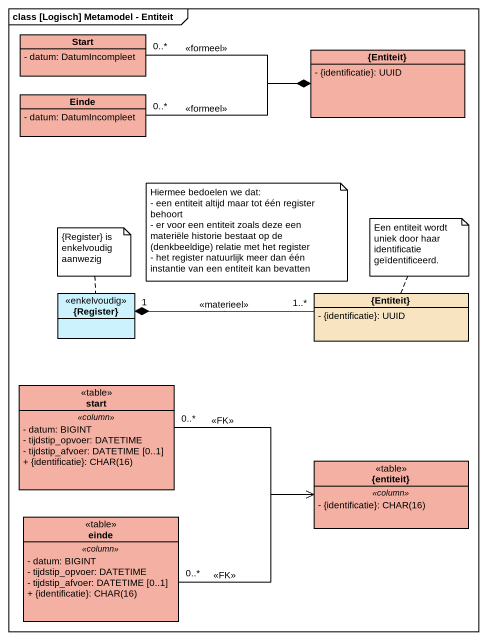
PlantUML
@startuml
mainframe class [Logisch] Metamodel - Entiteit
hide circle
hide empty members
skinparam classAttributeIconSize 0
class "Start" as Start_ #F4B1A3 {
  - datum: DatumIncompleet
}
class "{Entiteit}" as Entiteit #F4B1A3 {
  - {identificatie}: UUID
}
class Einde #F4B1A3 {
  - datum: DatumIncompleet
}
class "{Register}" as Register <<enkelvoudig>> #CCF2FE
class "{Entiteit}" as Entiteit_2 #F8E4C0 {
  - {identificatie}: UUID
}
class "start" as start_ <<table>> #F4B1A3 {
  .. <<column>> ..
  - datum: BIGINT
  - tijdstip_opvoer: DATETIME
  - tijdstip_afvoer: DATETIME [0..1]
  {field} + {identificatie}: CHAR(16)
}
class "{entiteit}" as entiteit <<table>> #F4B1A3 {
  .. <<column>> ..
  {field} - {identificatie}: CHAR(16)
}
class einde <<table>> #F4B1A3 {
  .. <<column>> ..
  - datum: BIGINT
  - tijdstip_opvoer: DATETIME
  - tijdstip_afvoer: DATETIME [0..1]
  {field} + {identificatie}: CHAR(16)
}
Start_ "0..*" -right-* Entiteit : <<formeel>>
Einde "0..*" -right-* Entiteit : <<formeel>>
Entiteit_2 "1..*" -left-* "1" Register : <<materieel>>
start_ "0..*" -right-> entiteit : <<FK>>
einde "0..*" -right-> entiteit : <<FK>>
note as N1
  Hiermee bedoelen we dat:
  - een entiteit altijd maar tot één register behoort
  - er voor een entiteit zoals deze een materiële historie bestaat op de (denkbeeldige) relatie met het register
  - het register natuurlijk meer dan één instantie van een entiteit kan bevatten
end note
note top of Entiteit_2 : Een entiteit wordt uniek door haar identificatie geïdentificeerd.
note top of Register : {Register} is enkelvoudig aanwezig
@enduml
